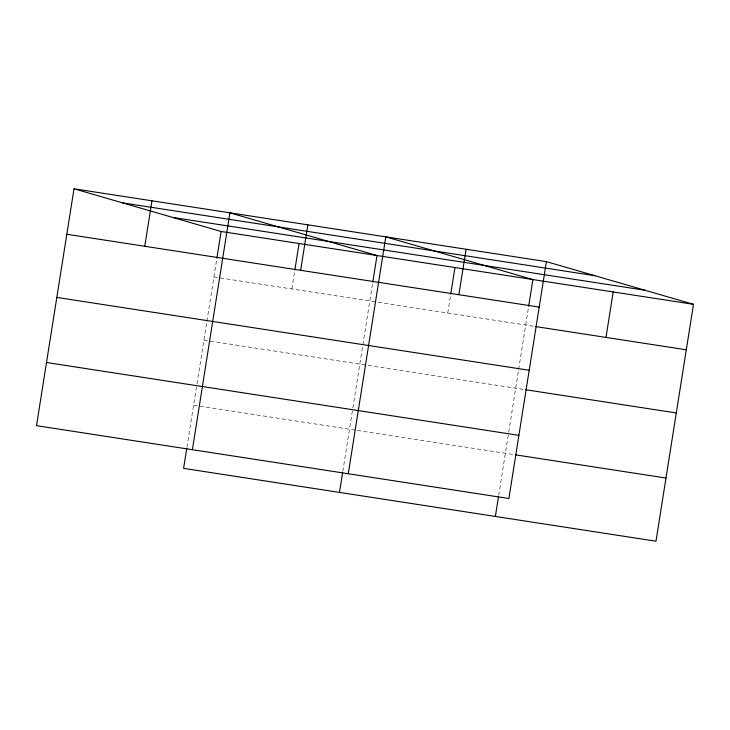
<?xml version="1.0" encoding="UTF-8"?>
<svg xmlns="http://www.w3.org/2000/svg" width="730" height="730" viewBox="0 0 730 730"><rect width="100%" height="100%" fill="white"/><g stroke="black" fill="none" stroke-linecap="round" stroke-linejoin="round"><path stroke-width="0.55" stroke-dasharray="3.65 2.74" d="M186.926 447.308L196.799 385.002M196.972 383.88L206.718 322.386M206.891 321.282L216.719 259.205M291.854 288.971L294.665 271.231M342.817 471.352L352.681 409.037M352.864 407.915L372.61 283.249M447.745 313.006L450.556 295.267M498.709 495.387L518.492 370.466M518.665 369.353L528.675 306.18M213.908 276.953L534.606 326.401M203.907 340.116L524.605 389.574M193.596 405.196L356.167 430.271M357.28 430.435L514.294 454.653"/><path stroke-width="1.09" d="M74.022 188.787L36.5 425.672L508.892 498.517L546.405 261.632L74.022 188.787L221.108 231.483L693.5 304.328L655.978 541.213L183.595 468.368L186.752 448.421M144.759 246.275L151.959 200.814M216.892 258.101L221.108 231.483M192.392 449.707L229.904 212.832L376.999 255.527L372.784 282.136M294.838 270.118L299.054 243.51M300.651 270.31L307.85 224.849M339.477 492.403L342.644 472.456M348.274 473.743L385.796 236.867L532.891 279.563L528.675 306.18M450.729 294.154L454.945 267.545M458.896 294.71L466.105 249.249M495.369 516.438L498.526 496.491M605.991 337.415L613.191 291.945M122.558 202.876L594.95 275.721M172.572 217.394L644.955 290.239M66.813 234.257L539.205 307.093M535.729 326.575L686.3 349.798M56.812 297.42L529.204 370.265M525.719 389.738L676.29 412.961M46.501 362.5L518.893 435.345M515.417 454.827L665.988 478.041M546.405 261.632L693.5 304.328"/></g></svg>
